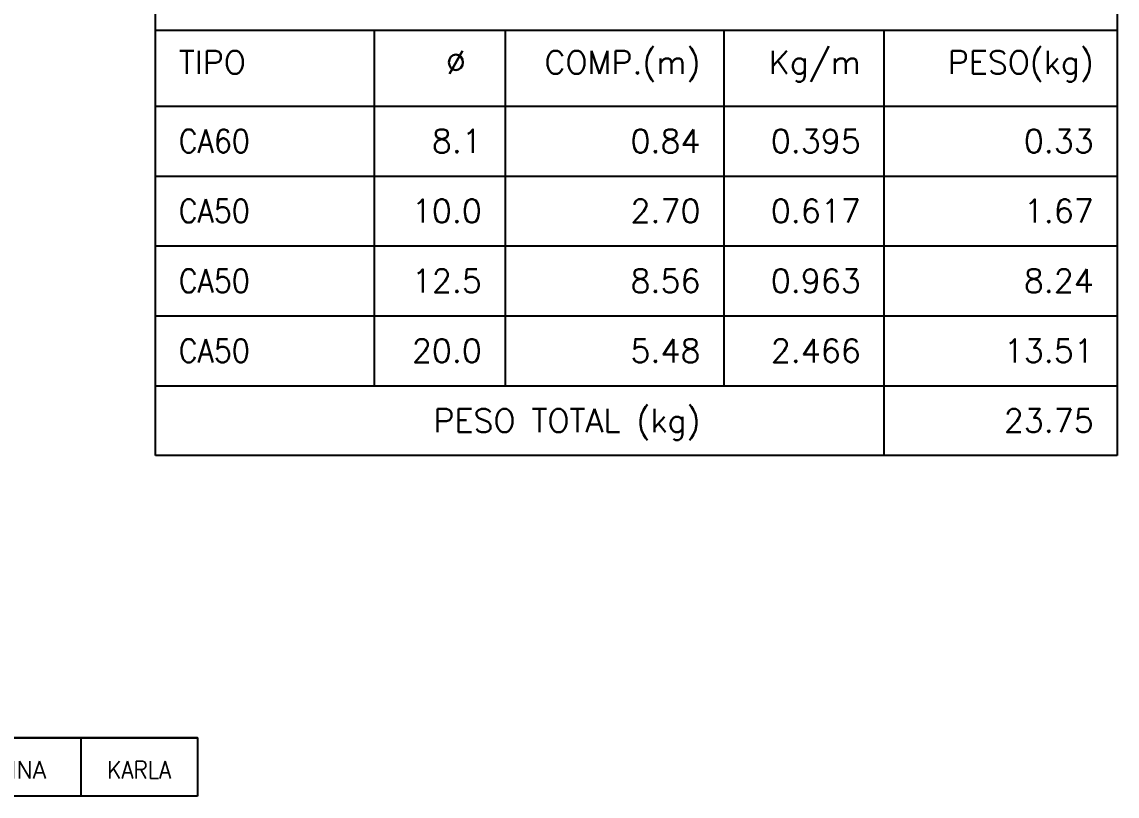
# Model space of a CAD drawing. Header units: centimetres. Extents: x 1658 to 27871, y 8240 to 11444.
# Drawn here: x 23720 to 24425, y 8931 to 9430 of the extents above; entities that cross this region are included whole.
import ezdxf
from ezdxf.enums import TextEntityAlignment as Align

# ---------------------------------------------------------------- set-up
doc = ezdxf.new("R2010")
doc.units = ezdxf.units.CM
doc.header["$LTSCALE"] = 50
doc.header["$MEASUREMENT"] = 0
doc.layers.add('FORMATO-PRECON', color=2, linetype='Continuous')
doc.layers.add('ListaF', color=3, linetype='Continuous')
doc.styles.add('PRECON-ROMANS', font='romans.shx')
doc.styles.get("Standard").update_dxf_attribs({"font": 'romans.shx'})

# ---------------------------------------------------------------- blocks, each defined once
blk = doc.blocks.new('REV-A3-V')
at = {"layer": 'FORMATO-PRECON', "color": 1}
blk.add_line((920, 50), (920, 9.14), dxfattribs=at)
for points in [[(1020, 50), (0, 50)], [(920, 50), (920, 0)]]:
    blk.add_lwpolyline(points, dxfattribs=at)
blk.add_lwpolyline([(1020, 0), (0, 0), (0, 50), (1020, 50)], close=True, dxfattribs=at)
at = {"layer": 'FORMATO-PRECON', "color": 2, "style": 'PRECON-ROMANS', "flags": 12}
for p in [(24.75, 24.02), (132.78, 24.02), (497.22, 24.02)]:
    blk.add_attdef('X', text='', height=15, dxfattribs=at).set_placement(p, align=Align.MIDDLE_CENTER)
at = {"layer": 'FORMATO-PRECON', "style": 'PRECON-ROMANS', "flags": 12}
for p in [(849.12, 22.55), (970.03, 22.55)]:
    blk.add_attdef('X', text='', height=15, dxfattribs=at).set_placement(p, align=Align.MIDDLE_CENTER)

msp = doc.modelspace()

# ---------------------------------------------------------------- linework, layer by layer
at = {"layer": 'ListaF', "color": 2}
for p, q in [((23805.99, 9150.74), (23805.99, 9482.69)), ((24424.74, 9482.69), (24424.74, 9150.74)), ((23805.99, 9424.56), (24424.74, 9424.56)), ((23946.61, 9424.56), (23946.61, 9195.74)), ((24030.99, 9424.56), (24030.99, 9195.74)), ((24171.61, 9424.56), (24171.61, 9195.74)), ((24274.74, 9424.56), (24274.74, 9150.74)), ((23805.99, 9375.81), (24424.74, 9375.81)), ((23805.99, 9330.74), (24424.74, 9330.74)), ((23805.99, 9285.74), (24424.74, 9285.74)), ((23805.99, 9240.74), (24424.74, 9240.74)), ((23805.99, 9195.74), (24424.74, 9195.74)), ((24424.74, 9150.74), (23805.99, 9150.74))]:
    msp.add_line(p, q, dxfattribs=at)

# ---------------------------------------------------------------- block references
at = {"color": 1}
ref = msp.add_blockref('REV-A3-V', (23068.06, 8931.44), dxfattribs=dict(at, xscale=0.749999976233481, yscale=0.749999976233481, zscale=0.749999976233481))
ref.add_attrib('X', 'SABRINA', dxfattribs={"layer": 'FORMATO-PRECON', "height": 11.25, "rotation": 360, "style": 'PRECON-ROMANS', "flags": 12}).set_placement((23704.9, 8948.36), align=Align.MIDDLE_CENTER)
ref.add_attrib('X', 'KARLA', dxfattribs={"layer": 'FORMATO-PRECON', "height": 11.25, "rotation": 360, "style": 'PRECON-ROMANS', "width": 0.9, "flags": 12}).set_placement((23795.58, 8948.36), align=Align.MIDDLE_CENTER)

# ---------------------------------------------------------------- texts
at = {"layer": 'ListaF', "color": 2}
msp.add_text('TIPO', height=15, dxfattribs=at).set_placement((23820.99, 9403.94), align=Align.MIDDLE_LEFT)
for s, p in [('Ø ', (24015.99, 9403.94)), ('COMP.(m)', (24156.61, 9403.94)), ('Kg/m', (24259.74, 9403.94)), ('PESO(kg)', (24409.74, 9403.94))]:
    msp.add_text(s, height=15, dxfattribs=at).set_placement(p, align=Align.MIDDLE_RIGHT)
at = {"layer": 'ListaF', "color": 3, "width": 0.9}
for s, p in [('CA60', (23820.99, 9353.24)), ('CA50', (23820.99, 9308.24)), ('CA50', (23820.99, 9263.24)), ('CA50', (23820.99, 9218.24))]:
    msp.add_text(s, height=15, dxfattribs=at).set_placement(p, align=Align.MIDDLE_LEFT)
at = {"layer": 'ListaF', "color": 3}
for s, p in [('8.1', (24015.99, 9353.24)), ('0.84', (24156.61, 9353.24)), ('0.395', (24259.74, 9353.24)), ('0.33', (24409.74, 9353.24)), ('10.0', (24015.99, 9308.24)), ('2.70', (24156.61, 9308.24)), ('0.617', (24259.74, 9308.24)), ('1.67', (24409.74, 9308.24)), ('12.5', (24015.99, 9263.24)), ('8.56', (24156.61, 9263.24)), ('0.963', (24259.74, 9263.24)), ('8.24', (24409.74, 9263.24)), ('20.0', (24015.99, 9218.24)), ('5.48', (24156.61, 9218.24)), ('2.466', (24259.74, 9218.24)), ('13.51', (24409.74, 9218.24)), ('PESO TOTAL (kg)', (24156.61, 9173.24)), ('23.75', (24409.74, 9173.24))]:
    msp.add_text(s, height=15, dxfattribs=at).set_placement(p, align=Align.MIDDLE_RIGHT)

doc.saveas('drawing.dxf')
